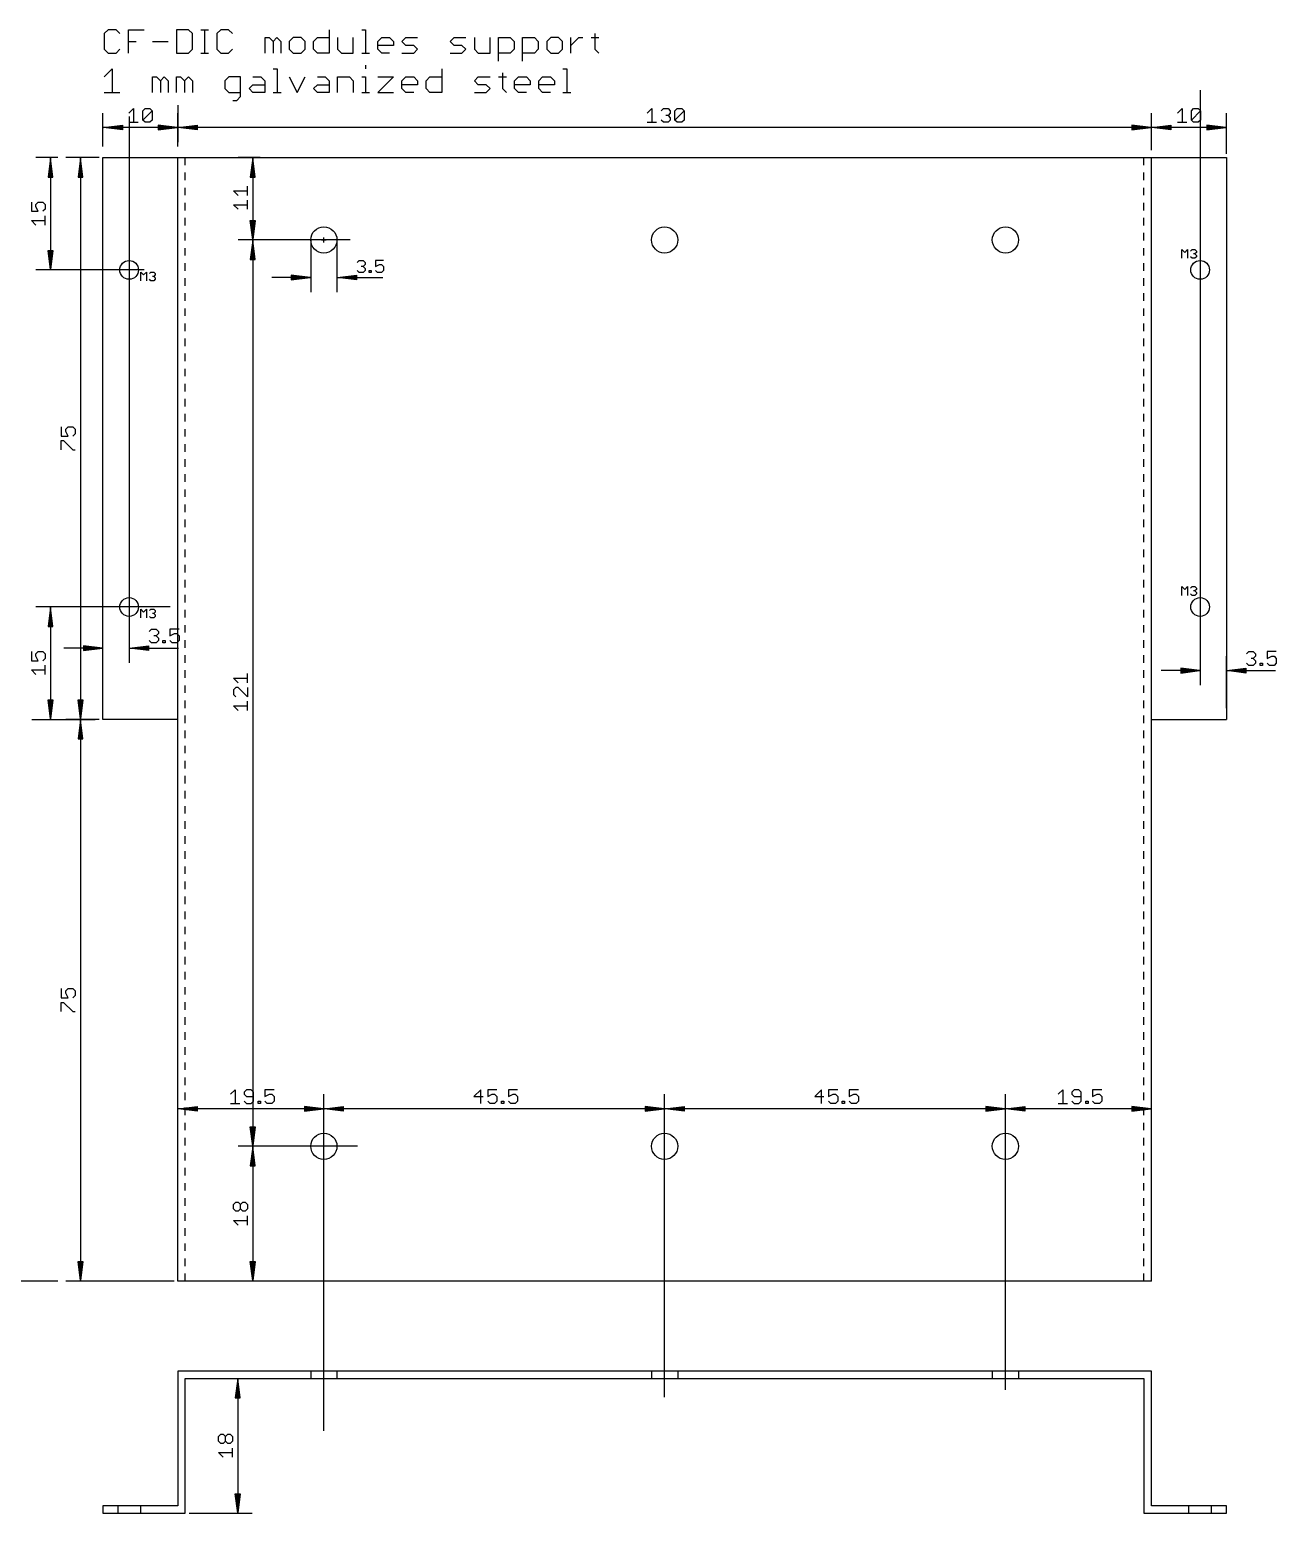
# Model space of a CAD drawing. Extents: x -165 to 157, y -11 to 198.
# Drawn here: x -9.8 to 156.7, y 0 to 198.1 of the extents above; entities that cross this region are included whole.
import ezdxf

# ---------------------------------------------------------------- set-up
doc = ezdxf.new("R2010")
doc.units = 0
doc.header["$MEASUREMENT"] = 0
for name, color, linetype, true_color in [('114', 253, 'Continuous', 0xadadad), ('119', 1, 'Continuous', 0xff0000), ('47', 140, 'Continuous', 0x00bfff)]:
    doc.layers.add(name, color=color, linetype=linetype, true_color=true_color)

msp = doc.modelspace()

# ---------------------------------------------------------------- linework, layer by layer
at = {"layer": '114'}
for p, q in [((0.7023, 198.0749), (0.1778, 197.5504)), ((1.7513, 198.0749), (0.7023, 198.0749)), ((2.2759, 197.5504), (1.7513, 198.0749)), ((3.4006, 194.9278), (3.4006, 198.0749)), ((3.4006, 198.0749), (5.4986, 198.0749)), ((9.8461, 198.0749), (9.8461, 194.9278)), ((11.4196, 198.0749), (9.8461, 198.0749)), ((11.9441, 197.5504), (11.4196, 198.0749)), ((13.0688, 198.0749), (14.1178, 198.0749)), ((13.5933, 194.9278), (13.5933, 198.0749)), ((15.7418, 198.0749), (15.2173, 197.5504)), ((16.7909, 198.0749), (15.7418, 198.0749)), ((17.3154, 197.5504), (16.7909, 198.0749)), ((30.2064, 198.0749), (30.2064, 194.9278)), ((34.5538, 198.0749), (35.0783, 198.0749)), ((35.0783, 198.0749), (35.0783, 194.9278)), ((0.1778, 197.5504), (0.1778, 195.4523)), ((3.4006, 196.5013), (4.4496, 196.5013)), ((6.6233, 196.5013), (8.7214, 196.5013)), ((11.9441, 195.4523), (11.9441, 197.5504)), ((15.2173, 197.5504), (15.2173, 195.4523)), ((21.6628, 194.9278), (21.6628, 197.0259)), ((21.6628, 197.0259), (22.1873, 197.0259)), ((22.1873, 197.0259), (22.7118, 196.5013)), ((22.7118, 196.5013), (23.2364, 197.0259)), ((22.7118, 196.5013), (22.7118, 194.9278)), ((23.2364, 197.0259), (23.7609, 196.5013)), ((23.7609, 196.5013), (23.7609, 194.9278)), ((25.4101, 197.0259), (24.8856, 196.5013)), ((24.8856, 196.5013), (24.8856, 195.4523)), ((26.4591, 197.0259), (25.4101, 197.0259)), ((26.9836, 196.5013), (26.4591, 197.0259)), ((26.9836, 195.4523), (26.9836, 196.5013)), ((28.1083, 196.5013), (28.6328, 197.0259)), ((28.1083, 195.4523), (28.1083, 196.5013)), ((28.6328, 197.0259), (30.2064, 197.0259)), ((31.3311, 197.0259), (31.3311, 195.4523)), ((33.4291, 194.9278), (33.4291, 197.0259)), ((36.7023, 196.5013), (37.2268, 197.0259)), ((36.7023, 195.4523), (36.7023, 196.5013)), ((37.2268, 197.0259), (38.2759, 197.0259)), ((38.2759, 197.0259), (38.8004, 196.5013)), ((38.8004, 196.5013), (38.8004, 195.9768)), ((39.9251, 196.5013), (40.4496, 197.0259)), ((40.4496, 195.9768), (39.9251, 196.5013)), ((40.4496, 197.0259), (42.0231, 197.0259)), ((46.3706, 196.5013), (46.8951, 197.0259)), ((46.8951, 195.9768), (46.3706, 196.5013)), ((46.8951, 197.0259), (48.4687, 197.0259)), ((49.5933, 197.0259), (49.5933, 195.4523)), ((51.6914, 194.9278), (51.6914, 197.0259)), ((52.8161, 193.8788), (52.8161, 197.0259)), ((52.8161, 197.0259), (54.3896, 197.0259)), ((54.3896, 197.0259), (54.9142, 196.5013)), ((54.9142, 196.5013), (54.9142, 195.4523)), ((56.0389, 193.8788), (56.0389, 197.0259)), ((56.0389, 197.0259), (57.6124, 197.0259)), ((57.6124, 197.0259), (58.1369, 196.5013)), ((58.1369, 196.5013), (58.1369, 195.4523)), ((59.7861, 197.0259), (59.2616, 196.5013)), ((59.2616, 196.5013), (59.2616, 195.4523)), ((60.8351, 197.0259), (59.7861, 197.0259)), ((61.3597, 196.5013), (60.8351, 197.0259)), ((61.3597, 195.4523), (61.3597, 196.5013)), ((62.4844, 194.9278), (62.4844, 197.0259)), ((62.4844, 195.9768), (63.5334, 197.0259)), ((63.5334, 197.0259), (64.0579, 197.0259)), ((65.17, 197.0259), (66.219, 197.0259)), ((65.6945, 197.5504), (65.6945, 195.4523)), ((0.1778, 195.4523), (0.7023, 194.9278)), ((0.7023, 194.9278), (1.7513, 194.9278)), ((1.7513, 194.9278), (2.2759, 195.4523)), ((9.8461, 194.9278), (11.4196, 194.9278)), ((11.4196, 194.9278), (11.9441, 195.4523)), ((13.0688, 194.9278), (14.1178, 194.9278)), ((15.2173, 195.4523), (15.7418, 194.9278)), ((15.7418, 194.9278), (16.7909, 194.9278)), ((16.7909, 194.9278), (17.3154, 195.4523)), ((24.8856, 195.4523), (25.4101, 194.9278)), ((25.4101, 194.9278), (26.4591, 194.9278)), ((26.4591, 194.9278), (26.9836, 195.4523)), ((28.6328, 194.9278), (28.1083, 195.4523)), ((30.2064, 194.9278), (28.6328, 194.9278)), ((31.3311, 195.4523), (31.8556, 194.9278)), ((31.8556, 194.9278), (33.4291, 194.9278)), ((34.5538, 194.9278), (35.6029, 194.9278)), ((38.8004, 195.9768), (36.7023, 195.9768)), ((37.2268, 194.9278), (36.7023, 195.4523)), ((38.2759, 194.9278), (37.2268, 194.9278)), ((39.9251, 194.9278), (41.4986, 194.9278)), ((41.4986, 195.9768), (40.4496, 195.9768)), ((42.0231, 195.4523), (41.4986, 195.9768)), ((41.4986, 194.9278), (42.0231, 195.4523)), ((46.3706, 194.9278), (47.9441, 194.9278)), ((47.9441, 195.9768), (46.8951, 195.9768)), ((48.4687, 195.4523), (47.9441, 195.9768)), ((47.9441, 194.9278), (48.4687, 195.4523)), ((49.5933, 195.4523), (50.1179, 194.9278)), ((50.1179, 194.9278), (51.6914, 194.9278)), ((54.3896, 194.9278), (52.8161, 194.9278)), ((54.9142, 195.4523), (54.3896, 194.9278)), ((57.6124, 194.9278), (56.0389, 194.9278)), ((58.1369, 195.4523), (57.6124, 194.9278)), ((59.2616, 195.4523), (59.7861, 194.9278)), ((59.7861, 194.9278), (60.8351, 194.9278)), ((60.8351, 194.9278), (61.3597, 195.4523)), ((65.6945, 195.4523), (66.219, 194.9278)), ((0.1778, 191.7759), (1.2268, 192.8249)), ((1.2268, 192.8249), (1.2268, 189.6778)), ((22.7371, 192.8249), (23.2616, 192.8249)), ((23.2616, 192.8249), (23.2616, 189.6778)), ((35.0783, 193.3494), (35.0783, 192.8249)), ((45.2459, 192.8249), (45.2459, 189.6778)), ((53.3406, 192.3004), (53.3406, 190.2023)), ((61.4101, 192.8249), (61.9346, 192.8249)), ((61.9346, 192.8249), (61.9346, 189.6778)), ((6.6233, 189.6778), (6.6233, 191.7759)), ((6.6233, 191.7759), (7.1478, 191.7759)), ((7.1478, 191.7759), (7.6723, 191.2513)), ((7.6723, 191.2513), (8.1968, 191.7759)), ((7.6723, 191.2513), (7.6723, 189.6778)), ((8.1968, 191.7759), (8.7214, 191.2513)), ((8.7214, 191.2513), (8.7214, 189.6778)), ((9.8461, 189.6778), (9.8461, 191.7759)), ((9.8461, 191.7759), (10.3706, 191.7759)), ((10.3706, 191.7759), (10.8951, 191.2513)), ((10.8951, 191.2513), (11.4196, 191.7759)), ((10.8951, 191.2513), (10.8951, 189.6778)), ((11.4196, 191.7759), (11.9441, 191.2513)), ((11.9441, 191.2513), (11.9441, 189.6778)), ((16.8161, 191.7759), (16.2916, 191.2513)), ((16.2916, 191.2513), (16.2916, 190.2023)), ((16.2916, 190.2023), (16.8161, 189.6778)), ((18.3896, 191.7759), (16.8161, 191.7759)), ((18.3896, 189.1533), (18.3896, 191.7759)), ((19.5143, 190.2023), (20.0388, 190.7268)), ((20.0388, 189.6778), (19.5143, 190.2023)), ((20.0388, 191.7759), (21.0879, 191.7759)), ((20.0388, 190.7268), (21.6124, 190.7268)), ((21.0879, 191.7759), (21.6124, 191.2513)), ((21.6124, 191.2513), (21.6124, 189.6778)), ((24.8856, 191.7759), (25.9346, 189.6778)), ((25.9346, 189.6778), (26.9836, 191.7759)), ((28.1083, 190.2023), (28.6328, 190.7268)), ((28.6328, 189.6778), (28.1083, 190.2023)), ((28.6328, 191.7759), (29.6819, 191.7759)), ((28.6328, 190.7268), (30.2064, 190.7268)), ((29.6819, 191.7759), (30.2064, 191.2513)), ((30.2064, 191.2513), (30.2064, 189.6778)), ((31.3311, 189.6778), (31.3311, 191.7759)), ((31.3311, 191.7759), (32.9046, 191.7759)), ((32.9046, 191.7759), (33.4291, 191.2513)), ((33.4291, 191.2513), (33.4291, 189.6778)), ((34.5538, 191.7759), (35.0783, 191.7759)), ((35.0783, 191.7759), (35.0783, 189.6778)), ((36.7023, 191.7759), (38.8004, 191.7759)), ((38.8004, 191.7759), (36.7023, 189.6778)), ((39.9251, 191.2513), (40.4496, 191.7759)), ((39.9251, 190.2023), (39.9251, 191.2513)), ((42.0231, 190.7268), (39.9251, 190.7268)), ((40.4496, 189.6778), (39.9251, 190.2023)), ((40.4496, 191.7759), (41.4986, 191.7759)), ((41.4986, 191.7759), (42.0231, 191.2513)), ((42.0231, 191.2513), (42.0231, 190.7268)), ((43.1478, 191.2513), (43.6724, 191.7759)), ((43.1478, 190.2023), (43.1478, 191.2513)), ((43.6724, 189.6778), (43.1478, 190.2023)), ((43.6724, 191.7759), (45.2459, 191.7759)), ((49.5933, 191.2513), (50.1179, 191.7759)), ((50.1179, 190.7268), (49.5933, 191.2513)), ((50.1179, 191.7759), (51.6914, 191.7759)), ((51.1669, 190.7268), (50.1179, 190.7268)), ((51.6914, 190.2023), (51.1669, 190.7268)), ((51.1669, 189.6778), (51.6914, 190.2023)), ((52.8161, 191.7759), (53.8651, 191.7759)), ((53.3406, 190.2023), (53.8651, 189.6778)), ((54.9646, 191.2513), (55.4891, 191.7759)), ((54.9646, 190.2023), (54.9646, 191.2513)), ((57.0627, 190.7268), (54.9646, 190.7268)), ((55.4891, 189.6778), (54.9646, 190.2023)), ((55.4891, 191.7759), (56.5381, 191.7759)), ((56.5381, 191.7759), (57.0627, 191.2513)), ((57.0627, 191.2513), (57.0627, 190.7268)), ((58.1874, 191.2513), (58.7119, 191.7759)), ((58.1874, 190.2023), (58.1874, 191.2513)), ((60.2854, 190.7268), (58.1874, 190.7268)), ((58.7119, 189.6778), (58.1874, 190.2023)), ((58.7119, 191.7759), (59.7609, 191.7759)), ((59.7609, 191.7759), (60.2854, 191.2513)), ((60.2854, 191.2513), (60.2854, 190.7268)), ((0.1778, 189.6778), (2.2759, 189.6778)), ((16.8161, 189.6778), (18.3896, 189.6778)), ((17.3406, 188.6288), (17.8651, 188.6288)), ((17.8651, 188.6288), (18.3896, 189.1533)), ((21.6124, 189.6778), (20.0388, 189.6778)), ((22.7371, 189.6778), (23.7861, 189.6778)), ((30.2064, 189.6778), (28.6328, 189.6778)), ((34.5538, 189.6778), (35.6029, 189.6778)), ((36.7023, 189.6778), (38.8004, 189.6778)), ((41.4986, 189.6778), (40.4496, 189.6778)), ((45.2459, 189.6778), (43.6724, 189.6778)), ((49.5933, 189.6778), (51.1669, 189.6778)), ((56.5381, 189.6778), (55.4891, 189.6778)), ((59.7609, 189.6778), (58.7119, 189.6778)), ((61.4101, 189.6778), (62.4591, 189.6778))]:
    msp.add_line(p, q, dxfattribs=at)
at = {"layer": '119'}
for p, q in [((0, 181), (10, 181)), ((0, 106), (0, 181)), ((10, 181), (11, 181)), ((10, 106), (10, 181)), ((11, 181), (139, 181)), ((11, 179.9867), (11, 181)), ((139, 181), (140, 181)), ((139, 179.9867), (139, 181)), ((140, 181), (150, 181)), ((140, 106), (140, 181)), ((150, 181), (150, 106)), ((11, 177.9733), (11, 178.9867)), ((139, 177.9733), (139, 178.9867)), ((11, 175.96), (11, 176.9733)), ((139, 175.96), (139, 176.9733)), ((11, 173.9467), (11, 174.96)), ((139, 173.9467), (139, 174.96)), ((11, 171.9333), (11, 172.9467)), ((139, 171.9333), (139, 172.9467)), ((11, 169.92), (11, 170.9333)), ((139, 169.92), (139, 170.9333)), ((11, 167.9067), (11, 168.92)), ((139, 167.9067), (139, 168.92)), ((144.0508, 167.5508), (144.0508, 168.7202)), ((144.0508, 168.7202), (144.4406, 168.3304)), ((144.4406, 168.3304), (144.8304, 168.7202)), ((144.8304, 168.7202), (144.8304, 167.5508)), ((145.2202, 168.5253), (145.4151, 168.7202)), ((145.4151, 168.7202), (145.8049, 168.7202)), ((145.8049, 168.7202), (145.9998, 168.5253)), ((145.9998, 168.5253), (145.9998, 168.3304)), ((11, 165.8933), (11, 166.9067)), ((139, 165.8933), (139, 166.9067)), ((145.4151, 167.5508), (145.2202, 167.7457)), ((145.8049, 167.5508), (145.4151, 167.5508)), ((145.8049, 168.1355), (145.61, 168.1355)), ((145.9998, 168.3304), (145.8049, 168.1355)), ((145.8049, 168.1355), (145.9998, 167.9406)), ((145.9998, 167.7457), (145.8049, 167.5508)), ((145.9998, 167.9406), (145.9998, 167.7457)), ((5.0508, 164.5508), (5.0508, 165.7202)), ((5.0508, 165.7202), (5.4406, 165.3304)), ((5.4406, 165.3304), (5.8304, 165.7202)), ((5.8304, 165.7202), (5.8304, 164.5508)), ((6.2202, 165.5253), (6.4151, 165.7202)), ((6.4151, 164.5508), (6.2202, 164.7457)), ((6.4151, 165.7202), (6.8049, 165.7202)), ((6.8049, 164.5508), (6.4151, 164.5508)), ((6.8049, 165.1355), (6.61, 165.1355)), ((6.8049, 165.7202), (6.9998, 165.5253)), ((6.9998, 165.3304), (6.8049, 165.1355)), ((6.8049, 165.1355), (6.9998, 164.9406)), ((6.9998, 164.7457), (6.8049, 164.5508)), ((6.9998, 165.5253), (6.9998, 165.3304)), ((6.9998, 164.9406), (6.9998, 164.7457)), ((11, 163.88), (11, 164.8933)), ((139, 163.88), (139, 164.8933)), ((11, 161.8667), (11, 162.88)), ((139, 161.8667), (139, 162.88)), ((11, 159.8533), (11, 160.8667)), ((139, 159.8533), (139, 160.8667)), ((11, 157.84), (11, 158.8533)), ((139, 157.84), (139, 158.8533)), ((11, 155.8267), (11, 156.84)), ((139, 155.8267), (139, 156.84)), ((11, 153.8133), (11, 154.8267)), ((139, 153.8133), (139, 154.8267)), ((11, 151.8), (11, 152.8133)), ((139, 151.8), (139, 152.8133)), ((11, 149.7867), (11, 150.8)), ((139, 149.7867), (139, 150.8)), ((11, 147.7733), (11, 148.7867)), ((139, 147.7733), (139, 148.7867)), ((11, 145.76), (11, 146.7733)), ((139, 145.76), (139, 146.7733)), ((11, 143.7467), (11, 144.76)), ((139, 143.7467), (139, 144.76)), ((11, 141.7333), (11, 142.7467)), ((139, 141.7333), (139, 142.7467)), ((11, 139.72), (11, 140.7333)), ((139, 139.72), (139, 140.7333)), ((11, 137.7067), (11, 138.72)), ((139, 137.7067), (139, 138.72)), ((11, 135.6933), (11, 136.7067)), ((139, 135.6933), (139, 136.7067)), ((11, 133.68), (11, 134.6933)), ((139, 133.68), (139, 134.6933)), ((11, 131.6667), (11, 132.68)), ((139, 131.6667), (139, 132.68)), ((11, 129.6533), (11, 130.6667)), ((139, 129.6533), (139, 130.6667)), ((11, 127.64), (11, 128.6533)), ((139, 127.64), (139, 128.6533)), ((11, 125.6267), (11, 126.64)), ((139, 125.6267), (139, 126.64)), ((11, 123.6133), (11, 124.6267)), ((139, 123.6133), (139, 124.6267)), ((144.0508, 122.5508), (144.0508, 123.7202)), ((144.0508, 123.7202), (144.4406, 123.3304)), ((144.4406, 123.3304), (144.8304, 123.7202)), ((144.8304, 123.7202), (144.8304, 122.5508)), ((145.2202, 123.5253), (145.4151, 123.7202)), ((145.4151, 123.7202), (145.8049, 123.7202)), ((145.8049, 123.1355), (145.61, 123.1355)), ((145.8049, 123.7202), (145.9998, 123.5253)), ((145.9998, 123.3304), (145.8049, 123.1355)), ((145.8049, 123.1355), (145.9998, 122.9406)), ((145.9998, 123.5253), (145.9998, 123.3304)), ((145.9998, 122.9406), (145.9998, 122.7457)), ((11, 121.6), (11, 122.6133)), ((139, 121.6), (139, 122.6133)), ((145.4151, 122.5508), (145.2202, 122.7457)), ((145.8049, 122.5508), (145.4151, 122.5508)), ((145.9998, 122.7457), (145.8049, 122.5508)), ((5.0508, 119.5508), (5.0508, 120.7202)), ((5.0508, 120.7202), (5.4406, 120.3304)), ((5.4406, 120.3304), (5.8304, 120.7202)), ((5.8304, 120.7202), (5.8304, 119.5508)), ((6.2202, 120.5253), (6.4151, 120.7202)), ((6.4151, 119.5508), (6.2202, 119.7457)), ((6.4151, 120.7202), (6.8049, 120.7202)), ((6.8049, 119.5508), (6.4151, 119.5508)), ((6.8049, 120.1355), (6.61, 120.1355)), ((6.8049, 120.7202), (6.9998, 120.5253)), ((6.9998, 120.3304), (6.8049, 120.1355)), ((6.8049, 120.1355), (6.9998, 119.9406)), ((6.9998, 119.7457), (6.8049, 119.5508)), ((6.9998, 120.5253), (6.9998, 120.3304)), ((6.9998, 119.9406), (6.9998, 119.7457)), ((11, 119.5867), (11, 120.6)), ((139, 119.5867), (139, 120.6)), ((11, 117.5733), (11, 118.5867)), ((139, 117.5733), (139, 118.5867)), ((11, 115.56), (11, 116.5733)), ((139, 115.56), (139, 116.5733)), ((11, 113.5467), (11, 114.56)), ((139, 113.5467), (139, 114.56)), ((11, 111.5333), (11, 112.5467)), ((139, 111.5333), (139, 112.5467)), ((11, 109.52), (11, 110.5333)), ((139, 109.52), (139, 110.5333)), ((11, 107.5067), (11, 108.52)), ((139, 107.5067), (139, 108.52)), ((10, 106), (0, 106)), ((10, 31), (10, 106)), ((11, 105.4933), (11, 106.5067)), ((139, 105.4933), (139, 106.5067)), ((140, 106), (150, 106)), ((140, 31), (140, 106)), ((11, 103.48), (11, 104.4933)), ((139, 103.48), (139, 104.4933)), ((11, 101.4667), (11, 102.48)), ((139, 101.4667), (139, 102.48)), ((11, 99.4533), (11, 100.4667)), ((139, 99.4533), (139, 100.4667)), ((11, 97.44), (11, 98.4533)), ((139, 97.44), (139, 98.4533)), ((11, 95.4267), (11, 96.44)), ((139, 95.4267), (139, 96.44)), ((11, 93.4133), (11, 94.4267)), ((139, 93.4133), (139, 94.4267)), ((11, 91.4), (11, 92.4133)), ((139, 91.4), (139, 92.4133)), ((11, 89.3867), (11, 90.4)), ((139, 89.3867), (139, 90.4)), ((11, 87.3733), (11, 88.3867)), ((139, 87.3733), (139, 88.3867)), ((11, 85.36), (11, 86.3733)), ((139, 85.36), (139, 86.3733)), ((11, 83.3467), (11, 84.36)), ((139, 83.3467), (139, 84.36)), ((11, 81.3333), (11, 82.3467)), ((139, 81.3333), (139, 82.3467)), ((11, 79.32), (11, 80.3333)), ((139, 79.32), (139, 80.3333)), ((11, 77.3067), (11, 78.32)), ((139, 77.3067), (139, 78.32)), ((11, 75.2933), (11, 76.3067)), ((139, 75.2933), (139, 76.3067)), ((11, 73.28), (11, 74.2933)), ((139, 73.28), (139, 74.2933)), ((11, 71.2667), (11, 72.28)), ((139, 71.2667), (139, 72.28)), ((11, 69.2533), (11, 70.2667)), ((139, 69.2533), (139, 70.2667)), ((11, 67.24), (11, 68.2533)), ((139, 67.24), (139, 68.2533)), ((11, 65.2267), (11, 66.24)), ((139, 65.2267), (139, 66.24)), ((11, 63.2133), (11, 64.2267)), ((139, 63.2133), (139, 64.2267)), ((11, 61.2), (11, 62.2133)), ((139, 61.2), (139, 62.2133)), ((11, 59.1867), (11, 60.2)), ((139, 59.1867), (139, 60.2)), ((11, 57.1733), (11, 58.1867)), ((139, 57.1733), (139, 58.1867)), ((11, 55.16), (11, 56.1733)), ((139, 55.16), (139, 56.1733)), ((11, 53.1467), (11, 54.16)), ((139, 53.1467), (139, 54.16)), ((11, 51.1333), (11, 52.1467)), ((139, 51.1333), (139, 52.1467)), ((11, 49.12), (11, 50.1333)), ((139, 49.12), (139, 50.1333)), ((11, 47.1067), (11, 48.12)), ((139, 47.1067), (139, 48.12)), ((11, 45.0933), (11, 46.1067)), ((139, 45.0933), (139, 46.1067)), ((11, 43.08), (11, 44.0933)), ((139, 43.08), (139, 44.0933)), ((11, 41.0667), (11, 42.08)), ((139, 41.0667), (139, 42.08)), ((11, 39.0533), (11, 40.0667)), ((139, 39.0533), (139, 40.0667)), ((11, 37.04), (11, 38.0533)), ((139, 37.04), (139, 38.0533)), ((11, 35.0267), (11, 36.04)), ((139, 35.0267), (139, 36.04)), ((11, 33.0133), (11, 34.0267)), ((139, 33.0133), (139, 34.0267)), ((11, 31), (11, 32.0133)), ((139, 31), (139, 32.0133)), ((11, 31), (10, 31)), ((139, 31), (11, 31)), ((140, 31), (139, 31)), ((27.75, 19), (10, 19)), ((10, 19), (10, 1)), ((11, 0), (11, 18)), ((11, 18), (27.75, 18)), ((31.25, 19), (27.75, 19)), ((27.75, 19), (27.75, 18)), ((27.75, 18), (31.25, 18)), ((140, 19), (31.25, 19)), ((31.25, 19), (31.25, 18)), ((31.25, 18), (139, 18)), ((73.25, 19), (73.25, 18)), ((76.75, 19), (76.75, 18)), ((118.75, 19), (118.75, 18)), ((122.25, 19), (122.25, 18)), ((139, 18), (139, 0)), ((140, 1), (140, 19)), ((2, 1), (0, 1)), ((0, 1), (0, 0)), ((0, 0), (2, 0)), ((5, 1), (2, 1)), ((2, 1), (2, 0)), ((2, 0), (5, 0)), ((10, 1), (5, 1)), ((5, 1), (5, 0)), ((5, 0), (11, 0)), ((139, 0), (145, 0)), ((145, 1), (140, 1)), ((148, 1), (145, 1)), ((145, 0), (145, 1)), ((145, 0), (148, 0)), ((150, 1), (148, 1)), ((148, 0), (148, 1)), ((148, 0), (150, 0)), ((150, 0), (150, 1))]:
    msp.add_line(p, q, dxfattribs=at)
for centre, radius in [((29.5, 170), 1.75), ((75, 170), 1.75), ((120.5, 170), 1.75), ((3.5, 166), 1.25), ((146.5, 166), 1.25), ((3.5, 121), 1.25), ((146.5, 121), 1.25), ((29.5, 49), 1.75), ((75, 49), 1.75), ((120.5, 49), 1.75)]:
    msp.add_circle(centre, radius, dxfattribs=at)
at = {"layer": '47'}
for p, q in [((146.5, 190), (146.5, 110.55)), ((0, 182.5), (0, 186.95)), ((3.4829, 186.939), (4.0993, 187.5554)), ((3.5, 186.5), (3.5, 113.55)), ((4.0993, 187.5554), (4.0993, 185.7062)), ((5.3245, 187.2472), (5.6327, 187.5554)), ((5.3245, 186.0144), (5.3245, 187.2472)), ((5.3245, 186.0144), (6.5573, 187.2472)), ((5.6327, 187.5554), (6.2491, 187.5554)), ((6.2491, 187.5554), (6.5573, 187.2472)), ((6.5573, 187.2472), (6.5573, 186.0144)), ((10, 188), (10, 183.05)), ((10, 182.5), (10, 186.95)), ((72.6841, 186.939), (73.3005, 187.5554)), ((73.3005, 187.5554), (73.3005, 185.7062)), ((74.5256, 187.2472), (74.8338, 187.5554)), ((74.8338, 187.5554), (75.4502, 187.5554)), ((75.4502, 186.6308), (75.142, 186.6308)), ((75.4502, 187.5554), (75.7584, 187.2472)), ((75.7584, 186.939), (75.4502, 186.6308)), ((75.4502, 186.6308), (75.7584, 186.3226)), ((75.7584, 187.2472), (75.7584, 186.939)), ((75.7584, 186.3226), (75.7584, 186.0144)), ((76.3672, 187.2472), (76.6754, 187.5554)), ((76.3672, 186.0144), (76.3672, 187.2472)), ((76.3672, 186.0144), (77.6, 187.2472)), ((76.6754, 187.5554), (77.2918, 187.5554)), ((77.2918, 187.5554), (77.6, 187.2472)), ((77.6, 187.2472), (77.6, 186.0144)), ((140, 182), (140, 186.95)), ((140, 182.5), (140, 186.95)), ((143.4829, 186.939), (144.0993, 187.5554)), ((144.0993, 187.5554), (144.0993, 185.7062)), ((145.3245, 187.2472), (145.6327, 187.5554)), ((145.3245, 186.0144), (145.3245, 187.2472)), ((145.3245, 186.0144), (146.5573, 187.2472)), ((145.6327, 187.5554), (146.2491, 187.5554)), ((146.2491, 187.5554), (146.5573, 187.2472)), ((146.5573, 187.2472), (146.5573, 186.0144)), ((150, 181.5), (150, 186.95)), ((0.065, 185), (2.6, 185.3192)), ((0.065, 185), (2.6, 185.26)), ((0.065, 185), (2.6, 185.13)), ((9.935, 185), (0.065, 185)), ((2.6, 184.6808), (0.065, 185)), ((2.6, 184.87), (0.065, 185)), ((2.6, 184.74), (0.065, 185)), ((2.6, 185.3192), (2.6, 184.6808)), ((3.4829, 185.7062), (4.7157, 185.7062)), ((5.6327, 185.7062), (5.3245, 186.0144)), ((6.2491, 185.7062), (5.6327, 185.7062)), ((6.5573, 186.0144), (6.2491, 185.7062)), ((9.935, 185), (7.4, 185.3192)), ((7.4, 185.3192), (7.4, 184.6808)), ((9.935, 185), (7.4, 185.26)), ((9.935, 185), (7.4, 185.13)), ((7.4, 184.6808), (9.935, 185)), ((7.4, 184.87), (9.935, 185)), ((7.4, 184.74), (9.935, 185)), ((10.065, 185), (12.6, 185.3192)), ((10.065, 185), (12.6, 185.26)), ((10.065, 185), (12.6, 185.13)), ((139.935, 185), (10.065, 185)), ((12.6, 184.6808), (10.065, 185)), ((12.6, 184.87), (10.065, 185)), ((12.6, 184.74), (10.065, 185)), ((12.6, 185.3192), (12.6, 184.6808)), ((72.6841, 185.7062), (73.9168, 185.7062)), ((74.8338, 185.7062), (74.5256, 186.0144)), ((75.4502, 185.7062), (74.8338, 185.7062)), ((75.7584, 186.0144), (75.4502, 185.7062)), ((76.6754, 185.7062), (76.3672, 186.0144)), ((77.2918, 185.7062), (76.6754, 185.7062)), ((77.6, 186.0144), (77.2918, 185.7062)), ((139.935, 185), (137.4, 185.3192)), ((137.4, 185.3192), (137.4, 184.6808)), ((139.935, 185), (137.4, 185.26)), ((139.935, 185), (137.4, 185.13)), ((137.4, 184.6808), (139.935, 185)), ((137.4, 184.87), (139.935, 185)), ((137.4, 184.74), (139.935, 185)), ((140.065, 185), (142.6, 185.3192)), ((140.065, 185), (142.6, 185.26)), ((140.065, 185), (142.6, 185.13)), ((149.935, 185), (140.065, 185)), ((142.6, 184.6808), (140.065, 185)), ((142.6, 184.87), (140.065, 185)), ((142.6, 184.74), (140.065, 185)), ((142.6, 185.3192), (142.6, 184.6808)), ((143.4829, 185.7062), (144.7157, 185.7062)), ((145.6327, 185.7062), (145.3245, 186.0144)), ((146.2491, 185.7062), (145.6327, 185.7062)), ((146.5573, 186.0144), (146.2491, 185.7062)), ((149.935, 185), (147.4, 185.3192)), ((147.4, 185.3192), (147.4, 184.6808)), ((149.935, 185), (147.4, 185.26)), ((149.935, 185), (147.4, 185.13)), ((147.4, 184.6808), (149.935, 185)), ((147.4, 184.87), (149.935, 185)), ((147.4, 184.74), (149.935, 185)), ((-6, 181), (-8.95, 181)), ((-7, 180.935), (-7.3192, 178.4)), ((-7, 180.935), (-7.26, 178.4)), ((-7, 180.935), (-7.13, 178.4)), ((-7, 180.935), (-7, 166.065)), ((-6.6808, 178.4), (-7, 180.935)), ((-6.87, 178.4), (-7, 180.935)), ((-6.74, 178.4), (-7, 180.935)), ((-0.5, 181), (-4.95, 181)), ((-3, 180.935), (-3.3192, 178.4)), ((-3, 180.935), (-3.26, 178.4)), ((-3, 180.935), (-3.13, 178.4)), ((-3, 180.935), (-3, 106.065)), ((-2.6808, 178.4), (-3, 180.935)), ((-2.87, 178.4), (-3, 180.935)), ((-2.74, 178.4), (-3, 180.935)), ((21, 181), (18.05, 181)), ((20, 180.935), (19.6808, 178.4)), ((20, 180.935), (19.74, 178.4)), ((20, 180.935), (19.87, 178.4)), ((20, 180.935), (20, 170.065)), ((20.3192, 178.4), (20, 180.935)), ((20.13, 178.4), (20, 180.935)), ((20.26, 178.4), (20, 180.935)), ((-7.3192, 178.4), (-6.6808, 178.4)), ((-3.3192, 178.4), (-2.6808, 178.4)), ((19.6808, 178.4), (20.3192, 178.4)), ((18.061, 175.9361), (17.4446, 176.5525)), ((17.4446, 176.5525), (19.2938, 176.5525)), ((19.2938, 175.9361), (19.2938, 177.1689)), ((-9.5554, 175.0573), (-9.5554, 173.8245)), ((-8.939, 174.7491), (-8.6308, 175.0573)), ((-8.939, 174.4409), (-8.939, 174.7491)), ((-8.6308, 173.8245), (-8.939, 174.4409)), ((-8.6308, 175.0573), (-8.0144, 175.0573)), ((-8.0144, 175.0573), (-7.7062, 174.7491)), ((-7.7062, 174.7491), (-7.7062, 174.1327)), ((18.061, 174.0945), (17.4446, 174.7109)), ((17.4446, 174.7109), (19.2938, 174.7109)), ((19.2938, 174.0945), (19.2938, 175.3273)), ((-9.5554, 173.8245), (-8.6308, 173.8245)), ((-8.939, 171.9829), (-9.5554, 172.5993)), ((-9.5554, 172.5993), (-7.7062, 172.5993)), ((-7.7062, 174.1327), (-8.0144, 173.8245)), ((-7.7062, 171.9829), (-7.7062, 173.2157)), ((20, 170.065), (19.6808, 172.6)), ((19.6808, 172.6), (20.3192, 172.6)), ((20, 170.065), (19.74, 172.6)), ((20, 170.065), (19.87, 172.6)), ((20.3192, 172.6), (20, 170.065)), ((20.13, 172.6), (20, 170.065)), ((20.26, 172.6), (20, 170.065)), ((-7, 166.065), (-7.3192, 168.6)), ((-7.3192, 168.6), (-6.6808, 168.6)), ((-7, 166.065), (-7.26, 168.6)), ((-7, 166.065), (-7.13, 168.6)), ((-6.6808, 168.6), (-7, 166.065)), ((-6.87, 168.6), (-7, 166.065)), ((-6.74, 168.6), (-7, 166.065)), ((33, 170), (18.05, 170)), ((21, 170), (18.05, 170)), ((20, 169.935), (19.6808, 167.4)), ((20, 169.935), (19.74, 167.4)), ((20, 169.935), (19.87, 167.4)), ((20, 169.935), (20, 49.065)), ((20.3192, 167.4), (20, 169.935)), ((20.13, 167.4), (20, 169.935)), ((20.26, 167.4), (20, 169.935)), ((27.75, 170), (27.75, 163.05)), ((29.1808, 170), (29.8192, 170)), ((29.5, 169.6808), (29.5, 170.3192)), ((31.25, 170), (31.25, 163.05)), ((19.6808, 167.4), (20.3192, 167.4)), ((33.9262, 167.0065), (34.1974, 167.2777)), ((34.1974, 167.2777), (34.7397, 167.2777)), ((34.7397, 166.4642), (34.4685, 166.4642)), ((34.7397, 167.2777), (35.0109, 167.0065)), ((35.0109, 166.7354), (34.7397, 166.4642)), ((34.7397, 166.4642), (35.0109, 166.193)), ((35.0109, 167.0065), (35.0109, 166.7354)), ((37.4666, 167.2777), (36.3819, 167.2777)), ((36.3819, 167.2777), (36.3819, 166.4642)), ((36.3819, 166.4642), (36.9243, 166.7354)), ((36.9243, 166.7354), (37.1954, 166.7354)), ((37.1954, 166.7354), (37.4666, 166.4642)), ((37.4666, 166.4642), (37.4666, 165.9219)), ((5.5, 166), (-8.95, 166)), ((27.685, 165), (22.55, 165)), ((27.685, 165), (25.15, 165.3192)), ((25.15, 165.3192), (25.15, 164.6808)), ((27.685, 165), (25.15, 165.26)), ((27.685, 165), (25.15, 165.13)), ((25.15, 164.6808), (27.685, 165)), ((25.15, 164.87), (27.685, 165)), ((25.15, 164.74), (27.685, 165)), ((31.315, 165), (33.85, 165.3192)), ((31.315, 165), (33.85, 165.26)), ((31.315, 165), (33.85, 165.13)), ((31.315, 165), (37.3846, 165)), ((33.85, 164.6808), (31.315, 165)), ((33.85, 164.87), (31.315, 165)), ((33.85, 164.74), (31.315, 165)), ((33.85, 165.3192), (33.85, 164.6808)), ((34.1974, 165.6507), (33.9262, 165.9219)), ((34.7397, 165.6507), (34.1974, 165.6507)), ((35.0109, 165.9219), (34.7397, 165.6507)), ((35.0109, 166.193), (35.0109, 165.9219)), ((35.5634, 165.6507), (35.5634, 165.9219)), ((35.5634, 165.9219), (35.8345, 165.9219)), ((35.8345, 165.6507), (35.5634, 165.6507)), ((35.8345, 165.9219), (35.8345, 165.6507)), ((36.6531, 165.6507), (36.3819, 165.9219)), ((37.1954, 165.6507), (36.6531, 165.6507)), ((37.4666, 165.9219), (37.1954, 165.6507)), ((-5.5554, 145.0573), (-5.5554, 143.8245)), ((-4.939, 144.7491), (-4.6308, 145.0573)), ((-4.939, 144.4409), (-4.939, 144.7491)), ((-4.6308, 145.0573), (-4.0144, 145.0573)), ((-4.0144, 145.0573), (-3.7062, 144.7491)), ((-3.7062, 144.7491), (-3.7062, 144.1327)), ((-5.5554, 143.8245), (-4.6308, 143.8245)), ((-5.5554, 141.9829), (-5.5554, 143.2157)), ((-5.5554, 143.2157), (-5.2472, 143.2157)), ((-5.2472, 143.2157), (-4.0144, 141.9829)), ((-4.6308, 143.8245), (-4.939, 144.4409)), ((-3.7062, 144.1327), (-4.0144, 143.8245)), ((-4.0144, 141.9829), (-3.7062, 141.9829)), ((9, 121), (-8.95, 121)), ((-7, 120.935), (-7.3192, 118.4)), ((-7, 120.935), (-7.26, 118.4)), ((-7, 120.935), (-7.13, 118.4)), ((-7, 120.935), (-7, 106.065)), ((-6.6808, 118.4), (-7, 120.935)), ((-6.87, 118.4), (-7, 120.935)), ((-6.74, 118.4), (-7, 120.935)), ((-7.3192, 118.4), (-6.6808, 118.4)), ((0, 109.5), (0, 117.45)), ((6.1762, 117.7472), (6.4844, 118.0554)), ((6.4844, 118.0554), (7.1008, 118.0554)), ((7.1008, 117.1308), (6.7926, 117.1308)), ((7.1008, 118.0554), (7.409, 117.7472)), ((7.409, 117.439), (7.1008, 117.1308)), ((7.1008, 117.1308), (7.409, 116.8226)), ((7.409, 117.7472), (7.409, 117.439)), ((10.1713, 118.0554), (8.9386, 118.0554)), ((8.9386, 118.0554), (8.9386, 117.1308)), ((8.9386, 117.1308), (9.5549, 117.439)), ((9.5549, 117.439), (9.8631, 117.439)), ((9.8631, 117.439), (10.1713, 117.1308)), ((10.1713, 117.1308), (10.1713, 116.5144)), ((-9.5554, 115.0573), (-9.5554, 113.8245)), ((-8.939, 114.7491), (-8.6308, 115.0573)), ((-8.6308, 115.0573), (-8.0144, 115.0573)), ((-8.0144, 115.0573), (-7.7062, 114.7491)), ((-0.065, 115.5), (-5.2, 115.5)), ((-0.065, 115.5), (-2.6, 115.8192)), ((-2.6, 115.8192), (-2.6, 115.1808)), ((-0.065, 115.5), (-2.6, 115.76)), ((-0.065, 115.5), (-2.6, 115.63)), ((-2.6, 115.1808), (-0.065, 115.5)), ((-2.6, 115.37), (-0.065, 115.5)), ((-2.6, 115.24), (-0.065, 115.5)), ((3.565, 115.5), (6.1, 115.8192)), ((3.565, 115.5), (6.1, 115.76)), ((3.565, 115.5), (6.1, 115.63)), ((3.565, 115.5), (10.0809, 115.5)), ((6.1, 115.1808), (3.565, 115.5)), ((6.1, 115.37), (3.565, 115.5)), ((6.1, 115.24), (3.565, 115.5)), ((6.1, 115.8192), (6.1, 115.1808)), ((6.4844, 116.2062), (6.1762, 116.5144)), ((7.1008, 116.2062), (6.4844, 116.2062)), ((7.409, 116.5144), (7.1008, 116.2062)), ((7.409, 116.8226), (7.409, 116.5144)), ((8.0178, 116.2062), (8.0178, 116.5144)), ((8.0178, 116.5144), (8.326, 116.5144)), ((8.326, 116.2062), (8.0178, 116.2062)), ((8.326, 116.5144), (8.326, 116.2062)), ((9.2468, 116.2062), (8.9386, 116.5144)), ((9.8631, 116.2062), (9.2468, 116.2062)), ((10.1713, 116.5144), (9.8631, 116.2062)), ((152.6762, 114.7472), (152.9844, 115.0554)), ((152.9844, 115.0554), (153.6008, 115.0554)), ((153.6008, 115.0554), (153.909, 114.7472)), ((156.6713, 115.0554), (155.4386, 115.0554)), ((155.4386, 115.0554), (155.4386, 114.1308)), ((-9.5554, 113.8245), (-8.6308, 113.8245)), ((-8.939, 114.4409), (-8.939, 114.7491)), ((-8.6308, 113.8245), (-8.939, 114.4409)), ((-7.7062, 114.1327), (-8.0144, 113.8245)), ((-7.7062, 114.7491), (-7.7062, 114.1327)), ((-7.7062, 111.9829), (-7.7062, 113.2157)), ((150, 107.5), (150, 114.45)), ((152.9844, 113.2062), (152.6762, 113.5144)), ((153.6008, 113.2062), (152.9844, 113.2062)), ((153.6008, 114.1308), (153.2926, 114.1308)), ((153.909, 114.439), (153.6008, 114.1308)), ((153.6008, 114.1308), (153.909, 113.8226)), ((153.909, 113.5144), (153.6008, 113.2062)), ((153.909, 114.7472), (153.909, 114.439)), ((153.909, 113.8226), (153.909, 113.5144)), ((154.5178, 113.2062), (154.5178, 113.5144)), ((154.5178, 113.5144), (154.826, 113.5144)), ((154.826, 113.2062), (154.5178, 113.2062)), ((154.826, 113.5144), (154.826, 113.2062)), ((155.4386, 114.1308), (156.0549, 114.439)), ((155.7468, 113.2062), (155.4386, 113.5144)), ((156.3631, 113.2062), (155.7468, 113.2062)), ((156.0549, 114.439), (156.3631, 114.439)), ((156.3631, 114.439), (156.6713, 114.1308)), ((156.6713, 113.5144), (156.3631, 113.2062)), ((156.6713, 114.1308), (156.6713, 113.5144)), ((-8.939, 111.9829), (-9.5554, 112.5993)), ((-9.5554, 112.5993), (-7.7062, 112.5993)), ((18.061, 110.8672), (17.4446, 111.4836)), ((17.4446, 111.4836), (19.2938, 111.4836)), ((19.2938, 110.8672), (19.2938, 112.1)), ((146.435, 112.5), (141.3, 112.5)), ((146.435, 112.5), (143.9, 112.8192)), ((143.9, 112.8192), (143.9, 112.1808)), ((146.435, 112.5), (143.9, 112.76)), ((146.435, 112.5), (143.9, 112.63)), ((143.9, 112.1808), (146.435, 112.5)), ((143.9, 112.37), (146.435, 112.5)), ((143.9, 112.24), (146.435, 112.5)), ((150.065, 112.5), (152.6, 112.8192)), ((150.065, 112.5), (152.6, 112.76)), ((150.065, 112.5), (152.6, 112.63)), ((150.065, 112.5), (156.5809, 112.5)), ((152.6, 112.1808), (150.065, 112.5)), ((152.6, 112.37), (150.065, 112.5)), ((152.6, 112.24), (150.065, 112.5)), ((152.6, 112.8192), (152.6, 112.1808)), ((17.7528, 110.2584), (17.4446, 109.9502)), ((17.4446, 109.9502), (17.4446, 109.3338)), ((17.4446, 109.3338), (17.7528, 109.0256)), ((18.061, 110.2584), (17.7528, 110.2584)), ((19.2938, 109.0256), (18.061, 110.2584)), ((19.2938, 110.2584), (19.2938, 109.0256)), ((-7, 106.065), (-7.3192, 108.6)), ((-7.3192, 108.6), (-6.6808, 108.6)), ((-7, 106.065), (-7.26, 108.6)), ((-7, 106.065), (-7.13, 108.6)), ((-6.6808, 108.6), (-7, 106.065)), ((-6.87, 108.6), (-7, 106.065)), ((-6.74, 108.6), (-7, 106.065)), ((-3, 106.065), (-3.3192, 108.6)), ((-3.3192, 108.6), (-2.6808, 108.6)), ((-3, 106.065), (-3.26, 108.6)), ((-3, 106.065), (-3.13, 108.6)), ((-2.6808, 108.6), (-3, 106.065)), ((-2.87, 108.6), (-3, 106.065)), ((-2.74, 108.6), (-3, 106.065)), ((18.061, 107.1841), (17.4446, 107.8005)), ((17.4446, 107.8005), (19.2938, 107.8005)), ((19.2938, 107.1841), (19.2938, 108.4169)), ((-9.5, 106), (-5.05, 106)), ((-5.5, 106), (-1.05, 106)), ((-0.5, 106), (-4.95, 106)), ((-3, 105.935), (-3.3192, 103.4)), ((-3, 105.935), (-3.26, 103.4)), ((-3, 105.935), (-3.13, 103.4)), ((-3, 105.935), (-3, 31.065)), ((-2.6808, 103.4), (-3, 105.935)), ((-2.87, 103.4), (-3, 105.935)), ((-2.74, 103.4), (-3, 105.935)), ((-3.3192, 103.4), (-2.6808, 103.4)), ((-5.5554, 70.0573), (-5.5554, 68.8245)), ((-4.939, 69.7491), (-4.6308, 70.0573)), ((-4.939, 69.4409), (-4.939, 69.7491)), ((-4.6308, 68.8245), (-4.939, 69.4409)), ((-4.6308, 70.0573), (-4.0144, 70.0573)), ((-4.0144, 70.0573), (-3.7062, 69.7491)), ((-3.7062, 69.7491), (-3.7062, 69.1327)), ((-5.5554, 68.8245), (-4.6308, 68.8245)), ((-5.5554, 66.9829), (-5.5554, 68.2157)), ((-5.5554, 68.2157), (-5.2472, 68.2157)), ((-5.2472, 68.2157), (-4.0144, 66.9829)), ((-3.7062, 69.1327), (-4.0144, 68.8245)), ((-4.0144, 66.9829), (-3.7062, 66.9829)), ((10, 51.5), (10, 55.95)), ((17.0369, 55.939), (17.6533, 56.5554)), ((17.6533, 56.5554), (17.6533, 54.7062)), ((19.1866, 56.5554), (18.8784, 56.2472)), ((18.8784, 56.2472), (18.8784, 55.939)), ((18.8784, 55.939), (19.1866, 55.6308)), ((19.803, 56.5554), (19.1866, 56.5554)), ((19.1866, 55.6308), (20.1112, 55.6308)), ((20.1112, 56.2472), (19.803, 56.5554)), ((20.1112, 55.0144), (20.1112, 56.2472)), ((22.8736, 56.5554), (21.6408, 56.5554)), ((21.6408, 56.5554), (21.6408, 55.6308)), ((21.6408, 55.6308), (22.2572, 55.939)), ((22.2572, 55.939), (22.5654, 55.939)), ((22.5654, 55.939), (22.8736, 55.6308)), ((22.8736, 55.6308), (22.8736, 55.0144)), ((29.5, 11), (29.5, 55.95)), ((29.5, 51.5), (29.5, 55.95)), ((50.4615, 56.5554), (49.5369, 55.6308)), ((49.5369, 55.6308), (50.7697, 55.6308)), ((50.4615, 54.7062), (50.4615, 56.5554)), ((52.6112, 56.5554), (51.3784, 56.5554)), ((51.3784, 56.5554), (51.3784, 55.6308)), ((51.3784, 55.6308), (51.9948, 55.939)), ((51.9948, 55.939), (52.303, 55.939)), ((52.303, 55.939), (52.6112, 55.6308)), ((52.6112, 55.6308), (52.6112, 55.0144)), ((55.3736, 56.5554), (54.1408, 56.5554)), ((54.1408, 56.5554), (54.1408, 55.6308)), ((54.1408, 55.6308), (54.7572, 55.939)), ((54.7572, 55.939), (55.0654, 55.939)), ((55.0654, 55.939), (55.3736, 55.6308)), ((55.3736, 55.6308), (55.3736, 55.0144)), ((75, 15.5), (75, 55.95)), ((75, 51.5), (75, 55.95)), ((95.9615, 56.5554), (95.0369, 55.6308)), ((95.0369, 55.6308), (96.2696, 55.6308)), ((95.9615, 54.7062), (95.9615, 56.5554)), ((98.1112, 56.5554), (96.8784, 56.5554)), ((96.8784, 56.5554), (96.8784, 55.6308)), ((96.8784, 55.6308), (97.4948, 55.939)), ((97.4948, 55.939), (97.803, 55.939)), ((97.803, 55.939), (98.1112, 55.6308)), ((98.1112, 55.6308), (98.1112, 55.0144)), ((100.8736, 56.5554), (99.6408, 56.5554)), ((99.6408, 56.5554), (99.6408, 55.6308)), ((99.6408, 55.6308), (100.2572, 55.939)), ((100.2572, 55.939), (100.5654, 55.939)), ((100.5654, 55.939), (100.8736, 55.6308)), ((100.8736, 55.6308), (100.8736, 55.0144)), ((120.5, 16.5), (120.5, 55.95)), ((120.5, 51.5), (120.5, 55.95)), ((127.5369, 55.939), (128.1533, 56.5554)), ((128.1533, 56.5554), (128.1533, 54.7062)), ((129.6866, 56.5554), (129.3784, 56.2472)), ((129.3784, 56.2472), (129.3784, 55.939)), ((129.3784, 55.939), (129.6866, 55.6308)), ((130.303, 56.5554), (129.6866, 56.5554)), ((129.6866, 55.6308), (130.6112, 55.6308)), ((130.6112, 56.2472), (130.303, 56.5554)), ((130.6112, 55.0144), (130.6112, 56.2472)), ((133.3736, 56.5554), (132.1408, 56.5554)), ((132.1408, 56.5554), (132.1408, 55.6308)), ((132.1408, 55.6308), (132.7572, 55.939)), ((132.7572, 55.939), (133.0654, 55.939)), ((133.0654, 55.939), (133.3736, 55.6308)), ((133.3736, 55.6308), (133.3736, 55.0144)), ((140, 52), (140, 55.95)), ((10.065, 54), (12.6, 54.3192)), ((10.065, 54), (12.6, 54.26)), ((10.065, 54), (12.6, 54.13)), ((29.435, 54), (10.065, 54)), ((12.6, 53.6808), (10.065, 54)), ((12.6, 53.87), (10.065, 54)), ((12.6, 53.74), (10.065, 54)), ((12.6, 54.3192), (12.6, 53.6808)), ((17.0369, 54.7062), (18.2697, 54.7062)), ((18.8784, 55.0144), (19.1866, 54.7062)), ((19.1866, 54.7062), (19.803, 54.7062)), ((19.803, 54.7062), (20.1112, 55.0144)), ((20.72, 54.7062), (20.72, 55.0144)), ((20.72, 55.0144), (21.0282, 55.0144)), ((21.0282, 54.7062), (20.72, 54.7062)), ((21.0282, 55.0144), (21.0282, 54.7062)), ((21.949, 54.7062), (21.6408, 55.0144)), ((22.5654, 54.7062), (21.949, 54.7062)), ((22.8736, 55.0144), (22.5654, 54.7062)), ((29.435, 54), (26.9, 54.3192)), ((26.9, 54.3192), (26.9, 53.6808)), ((29.435, 54), (26.9, 54.26)), ((29.435, 54), (26.9, 54.13)), ((26.9, 53.6808), (29.435, 54)), ((26.9, 53.87), (29.435, 54)), ((26.9, 53.74), (29.435, 54)), ((29.565, 54), (32.1, 54.3192)), ((29.565, 54), (32.1, 54.26)), ((29.565, 54), (32.1, 54.13)), ((74.935, 54), (29.565, 54)), ((32.1, 53.6808), (29.565, 54)), ((32.1, 53.87), (29.565, 54)), ((32.1, 53.74), (29.565, 54)), ((32.1, 54.3192), (32.1, 53.6808)), ((51.6866, 54.7062), (51.3784, 55.0144)), ((52.303, 54.7062), (51.6866, 54.7062)), ((52.6112, 55.0144), (52.303, 54.7062)), ((53.22, 54.7062), (53.22, 55.0144)), ((53.22, 55.0144), (53.5282, 55.0144)), ((53.5282, 54.7062), (53.22, 54.7062)), ((53.5282, 55.0144), (53.5282, 54.7062)), ((54.449, 54.7062), (54.1408, 55.0144)), ((55.0654, 54.7062), (54.449, 54.7062)), ((55.3736, 55.0144), (55.0654, 54.7062)), ((74.935, 54), (72.4, 54.3192)), ((72.4, 54.3192), (72.4, 53.6808)), ((74.935, 54), (72.4, 54.26)), ((74.935, 54), (72.4, 54.13)), ((72.4, 53.6808), (74.935, 54)), ((72.4, 53.87), (74.935, 54)), ((72.4, 53.74), (74.935, 54)), ((75.065, 54), (77.6, 54.3192)), ((75.065, 54), (77.6, 54.26)), ((75.065, 54), (77.6, 54.13)), ((120.435, 54), (75.065, 54)), ((77.6, 53.6808), (75.065, 54)), ((77.6, 53.87), (75.065, 54)), ((77.6, 53.74), (75.065, 54)), ((77.6, 54.3192), (77.6, 53.6808)), ((97.1866, 54.7062), (96.8784, 55.0144)), ((97.803, 54.7062), (97.1866, 54.7062)), ((98.1112, 55.0144), (97.803, 54.7062)), ((98.72, 54.7062), (98.72, 55.0144)), ((98.72, 55.0144), (99.0282, 55.0144)), ((99.0282, 54.7062), (98.72, 54.7062)), ((99.0282, 55.0144), (99.0282, 54.7062)), ((99.949, 54.7062), (99.6408, 55.0144)), ((100.5654, 54.7062), (99.949, 54.7062)), ((100.8736, 55.0144), (100.5654, 54.7062)), ((120.435, 54), (117.9, 54.3192)), ((117.9, 54.3192), (117.9, 53.6808)), ((120.435, 54), (117.9, 54.26)), ((120.435, 54), (117.9, 54.13)), ((117.9, 53.6808), (120.435, 54)), ((117.9, 53.87), (120.435, 54)), ((117.9, 53.74), (120.435, 54)), ((120.565, 54), (123.1, 54.3192)), ((120.565, 54), (123.1, 54.26)), ((120.565, 54), (123.1, 54.13)), ((139.935, 54), (120.565, 54)), ((123.1, 53.6808), (120.565, 54)), ((123.1, 53.87), (120.565, 54)), ((123.1, 53.74), (120.565, 54)), ((123.1, 54.3192), (123.1, 53.6808)), ((127.5369, 54.7062), (128.7697, 54.7062)), ((129.3784, 55.0144), (129.6866, 54.7062)), ((129.6866, 54.7062), (130.303, 54.7062)), ((130.303, 54.7062), (130.6112, 55.0144)), ((131.22, 54.7062), (131.22, 55.0144)), ((131.22, 55.0144), (131.5282, 55.0144)), ((131.5282, 54.7062), (131.22, 54.7062)), ((131.5282, 55.0144), (131.5282, 54.7062)), ((132.449, 54.7062), (132.1408, 55.0144)), ((133.0654, 54.7062), (132.449, 54.7062)), ((133.3736, 55.0144), (133.0654, 54.7062)), ((139.935, 54), (137.4, 54.3192)), ((137.4, 54.3192), (137.4, 53.6808)), ((139.935, 54), (137.4, 54.26)), ((139.935, 54), (137.4, 54.13)), ((137.4, 53.6808), (139.935, 54)), ((137.4, 53.87), (139.935, 54)), ((137.4, 53.74), (139.935, 54)), ((20, 49.065), (19.6808, 51.6)), ((19.6808, 51.6), (20.3192, 51.6)), ((20, 49.065), (19.74, 51.6)), ((20, 49.065), (19.87, 51.6)), ((20.3192, 51.6), (20, 49.065)), ((20.13, 51.6), (20, 49.065)), ((20.26, 51.6), (20, 49.065)), ((34, 49), (18.05, 49)), ((21, 49), (18.05, 49)), ((20, 48.935), (19.6808, 46.4)), ((20, 48.935), (19.74, 46.4)), ((20, 48.935), (19.87, 46.4)), ((20, 48.935), (20, 31.065)), ((20.3192, 46.4), (20, 48.935)), ((20.13, 46.4), (20, 48.935)), ((20.26, 46.4), (20, 48.935)), ((19.6808, 46.4), (20.3192, 46.4)), ((17.4446, 41.2491), (17.7528, 41.5573)), ((17.4446, 40.6327), (17.4446, 41.2491)), ((17.7528, 40.3245), (17.4446, 40.6327)), ((17.7528, 41.5573), (18.061, 41.5573)), ((18.061, 40.3245), (17.7528, 40.3245)), ((18.061, 41.5573), (18.3692, 41.2491)), ((18.3692, 40.6327), (18.061, 40.3245)), ((18.3692, 41.2491), (18.6774, 41.5573)), ((18.3692, 40.6327), (18.3692, 41.2491)), ((18.6774, 40.3245), (18.3692, 40.6327)), ((18.6774, 41.5573), (18.9856, 41.5573)), ((18.9856, 40.3245), (18.6774, 40.3245)), ((18.9856, 41.5573), (19.2938, 41.2491)), ((19.2938, 40.6327), (18.9856, 40.3245)), ((19.2938, 41.2491), (19.2938, 40.6327)), ((19.2938, 38.4829), (19.2938, 39.7157)), ((18.061, 38.4829), (17.4446, 39.0993)), ((17.4446, 39.0993), (19.2938, 39.0993)), ((-3, 31.065), (-3.3192, 33.6)), ((-3.3192, 33.6), (-2.6808, 33.6)), ((-3, 31.065), (-3.26, 33.6)), ((-3, 31.065), (-3.13, 33.6)), ((-2.6808, 33.6), (-3, 31.065)), ((-2.87, 33.6), (-3, 31.065)), ((-2.74, 33.6), (-3, 31.065)), ((20, 31.065), (19.6808, 33.6)), ((19.6808, 33.6), (20.3192, 33.6)), ((20, 31.065), (19.74, 33.6)), ((20, 31.065), (19.87, 33.6)), ((20.3192, 33.6), (20, 31.065)), ((20.13, 33.6), (20, 31.065)), ((20.26, 33.6), (20, 31.065)), ((-6, 31), (-14.45, 31)), ((9.5, 31), (-4.95, 31)), ((22, 31), (18.05, 31)), ((17.5, 18), (19.95, 18)), ((18, 17.935), (17.6808, 15.4)), ((18, 17.935), (17.74, 15.4)), ((18, 17.935), (17.87, 15.4)), ((18, 17.935), (18, 0.065)), ((18.3192, 15.4), (18, 17.935)), ((18.13, 15.4), (18, 17.935)), ((18.26, 15.4), (18, 17.935)), ((17.6808, 15.4), (18.3192, 15.4)), ((15.4446, 10.2491), (15.7528, 10.5573)), ((15.4446, 9.6327), (15.4446, 10.2491)), ((15.7528, 10.5573), (16.061, 10.5573)), ((16.061, 10.5573), (16.3692, 10.2491)), ((16.3692, 10.2491), (16.6774, 10.5573)), ((16.3692, 9.6327), (16.3692, 10.2491)), ((16.6774, 10.5573), (16.9856, 10.5573)), ((16.9856, 10.5573), (17.2938, 10.2491)), ((17.2938, 10.2491), (17.2938, 9.6327)), ((15.7528, 9.3245), (15.4446, 9.6327)), ((16.061, 7.4829), (15.4446, 8.0993)), ((15.4446, 8.0993), (17.2938, 8.0993)), ((16.061, 9.3245), (15.7528, 9.3245)), ((16.3692, 9.6327), (16.061, 9.3245)), ((16.6774, 9.3245), (16.3692, 9.6327)), ((16.9856, 9.3245), (16.6774, 9.3245)), ((17.2938, 9.6327), (16.9856, 9.3245)), ((17.2938, 7.4829), (17.2938, 8.7157)), ((18, 0.065), (17.6808, 2.6)), ((17.6808, 2.6), (18.3192, 2.6)), ((18, 0.065), (17.74, 2.6)), ((18, 0.065), (17.87, 2.6)), ((18.3192, 2.6), (18, 0.065)), ((18.13, 2.6), (18, 0.065)), ((18.26, 2.6), (18, 0.065)), ((11.5, 0), (19.95, 0))]:
    msp.add_line(p, q, dxfattribs=at)

doc.saveas('drawing.dxf')
